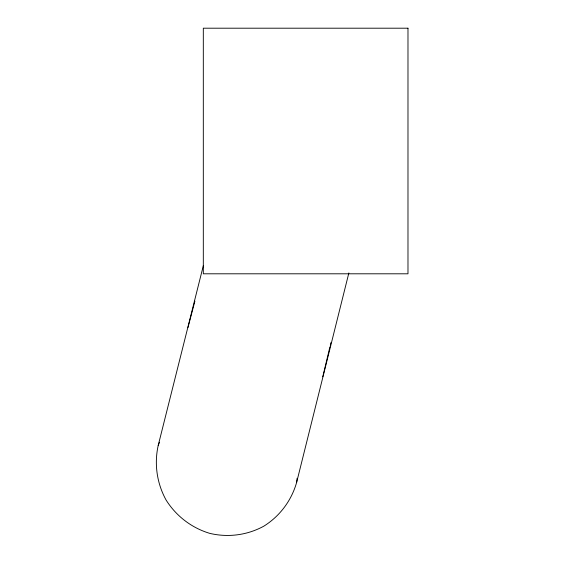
<?xml version="1.0" encoding="UTF-8"?>
<svg xmlns="http://www.w3.org/2000/svg" width="564" height="564" viewBox="0 0 564 564"><rect width="100%" height="100%" fill="white"/><g stroke="black" fill="none" stroke-linecap="round" stroke-linejoin="round"><path stroke-width="0.85" d="M203.371 265.538L158.216 445.405C154.085 463.932 156.898 483.285 166.02 499.923C176.081 516.011 191.591 527.918 209.78 533.368C228.103 537.718 247.356 535.194 263.874 526.141C279.843 516.152 291.454 500.592 296.615 482.488L348.862 272.948M296.615 482.488L297.115 478.258M322.77 376.78L329.912 346.895M330.321 345.182L330.934 342.623M187.967 327.501L194.904 301.113M158.216 445.405L159.478 442.254M407.983 28.2L203.315 28.2L203.315 273.801L407.983 273.801L407.983 28.2"/></g></svg>
